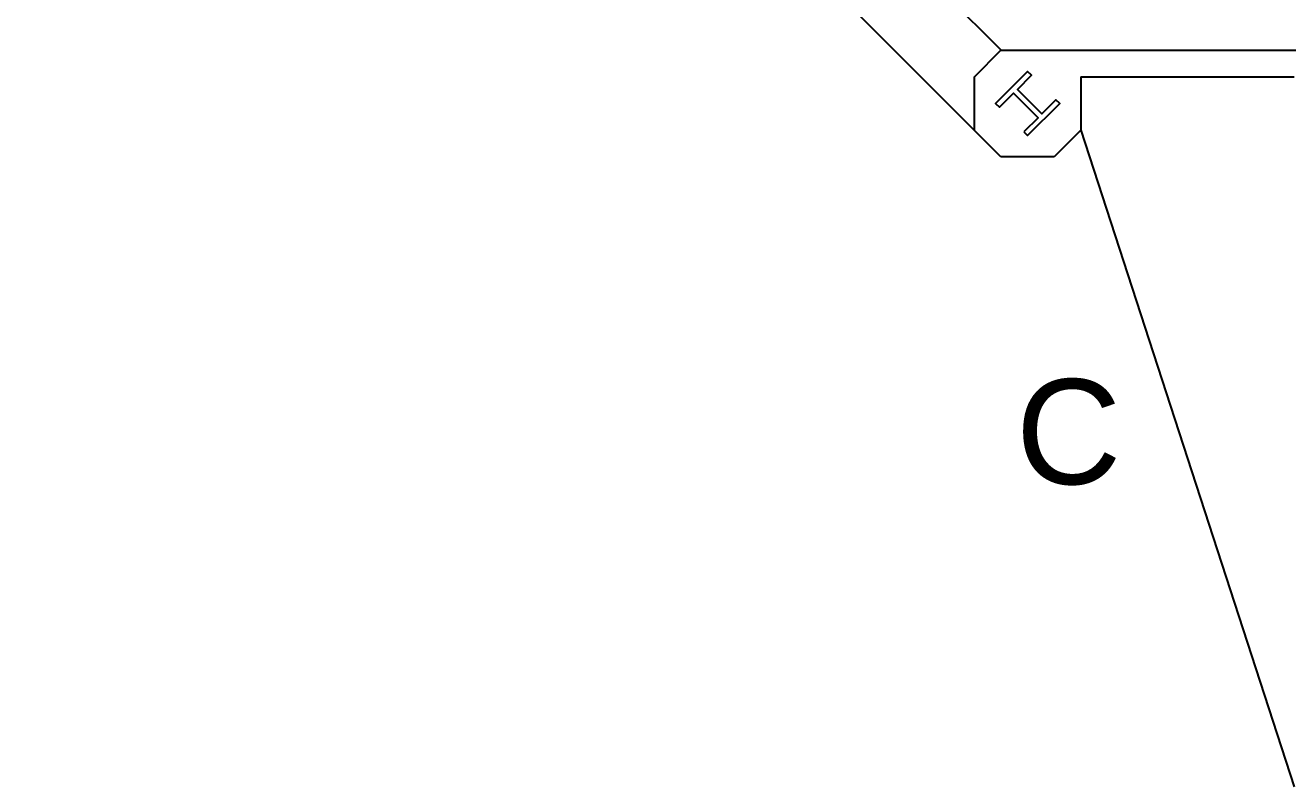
# Model space of a CAD drawing. Header units: metres. Extents: x 21.4 to 86, y 21.4 to 86.
# Drawn here: x 50.03 to 62.07, y 42.87 to 50.12 of the extents above; entities that cross this region are included whole.
import ezdxf

# ---------------------------------------------------------------- set-up
doc = ezdxf.new("R2010")
doc.units = ezdxf.units.M
doc.header["$LTSCALE"] = 0.5
doc.header["$MEASUREMENT"] = 0
doc.layers.add('E-B-SHEL', color=40, linetype='Continuous', transparency=0.25)
doc.layers.add('E-S-COLM', color=8, linetype='Continuous')
doc.layers.add('LABEL TEXT', color=1, linetype='Continuous', plot=False)
doc.styles.get("Standard").update_dxf_attribs({"font": 'arial.ttf'})

msp = doc.modelspace()

# ---------------------------------------------------------------- linework, layer by layer
at = {"layer": 'E-B-SHEL'}
for p, q in [((59.334, 48.87), (48.87, 59.334)), ((59.335, 49.886), (49.886, 59.335)), ((59.08, 49.632), (59.334, 49.886)), ((59.334, 49.886), (62.382, 49.886)), ((59.08, 49.124), (59.08, 49.632)), ((60.096, 49.632), (62.128, 49.632)), ((60.096, 49.632), (60.096, 49.124)), ((60.096, 49.124), (59.842, 48.87)), ((60.096, 49.124), (62.128, 42.87)), ((59.842, 48.87), (59.334, 48.87))]:
    msp.add_line(p, q, dxfattribs=at)
at = {"layer": 'E-S-COLM'}
msp.add_lwpolyline([(59.552, 49.108), (59.588, 49.072), (59.894, 49.378), (59.858, 49.414), (59.723, 49.279), (59.49, 49.512), (59.624, 49.647), (59.588, 49.683), (59.283, 49.378), (59.319, 49.342), (59.454, 49.476), (59.687, 49.243)], close=True, dxfattribs=at)

# ---------------------------------------------------------------- texts
at = {"layer": 'LABEL TEXT'}
msp.add_text('C', height=1, dxfattribs=at).set_placement((59.474, 45.752))

doc.saveas('drawing.dxf')
